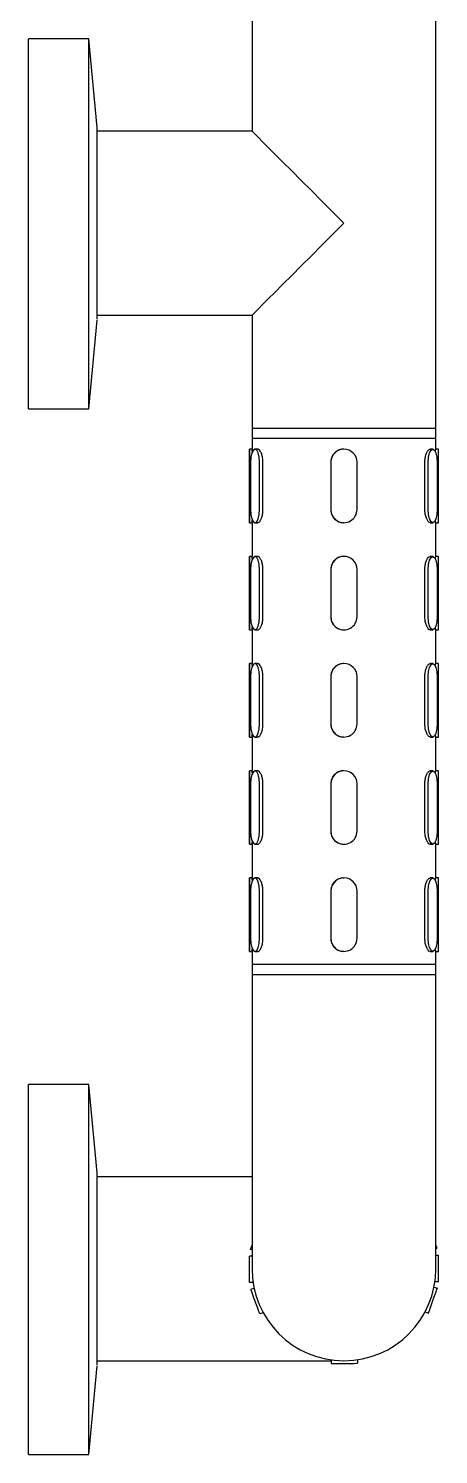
# Model space of a CAD drawing. Extents: x 0 to 3611, y 0 to 2646.
# Drawn here: x 1353.2 to 1430.8, y 1002 to 1271.7 of the extents above; entities that cross this region are included whole.
import ezdxf

# ---------------------------------------------------------------- set-up
doc = ezdxf.new("R2010")
doc.units = 0
doc.header["$LTSCALE"] = 10
doc.header["$MEASUREMENT"] = 0
doc.layers.get('0').update_dxf_attribs({"linetype": 'CONTINUOUS'})

msp = doc.modelspace()

# ---------------------------------------------------------------- linework, layer by layer
at = {"color": 7, "linetype": 'Continuous', "lineweight": 25}
for p, q in [((1395.51, 1273.62), (1395.51, 1252.26)), ((1430.29, 1196.11), (1430.29, 1273.62)), ((1364.58, 1269.75), (1353.19, 1269.75)), ((1353.19, 1199.75), (1353.19, 1269.75)), ((1366.19, 1253), (1364.58, 1269.75)), ((1364.58, 1199.75), (1364.58, 1269.75)), ((1366.19, 1216.73), (1366.19, 1253)), ((1395.51, 1252.26), (1366.19, 1252.26)), ((1364.58, 1199.75), (1366.19, 1216.5)), ((1366.19, 1217.48), (1395.51, 1217.48)), ((1395.51, 1217.48), (1395.51, 1196.11)), ((1353.19, 1199.75), (1364.58, 1199.75)), ((1395.51, 1196.11), (1395.51, 1194.12)), ((1395.51, 1196.11), (1412.9, 1196.11)), ((1395.51, 1196.11), (1430.29, 1196.11)), ((1412.9, 1196.11), (1430.29, 1196.11)), ((1430.29, 1194.12), (1430.29, 1196.11)), ((1395.51, 1192.14), (1395.01, 1192.14)), ((1395.51, 1194.12), (1395.51, 1192.11)), ((1430.29, 1194.12), (1395.51, 1194.12)), ((1396.56, 1192.14), (1396.09, 1192.14)), ((1412.9, 1192.14), (1412.9, 1192.14)), ((1429.71, 1192.14), (1429.23, 1192.14)), ((1430.78, 1192.14), (1430.28, 1192.14)), ((1430.29, 1192.11), (1430.29, 1194.12)), ((1395.01, 1180.71), (1395.01, 1189.65)), ((1395.01, 1189.65), (1395.01, 1180.71)), ((1395.24, 1189.65), (1395.24, 1180.71)), ((1396.94, 1180.71), (1396.94, 1189.65)), ((1397.57, 1180.71), (1397.57, 1189.65)), ((1410.41, 1189.65), (1410.41, 1180.71)), ((1410.41, 1189.65), (1410.41, 1180.71)), ((1415.38, 1180.71), (1415.38, 1189.65)), ((1428.22, 1180.71), (1428.22, 1189.65)), ((1428.86, 1180.71), (1428.86, 1189.65)), ((1430.56, 1189.65), (1430.56, 1180.71)), ((1430.78, 1180.71), (1430.78, 1189.65)), ((1395.01, 1178.22), (1395.51, 1178.22)), ((1395.51, 1178.26), (1395.51, 1171.83)), ((1396.09, 1178.22), (1396.56, 1178.22)), ((1412.9, 1178.22), (1412.9, 1178.22)), ((1429.23, 1178.22), (1429.71, 1178.22)), ((1430.28, 1178.22), (1430.78, 1178.22)), ((1430.29, 1171.83), (1430.29, 1178.25)), ((1395.51, 1171.86), (1395.01, 1171.86)), ((1396.56, 1171.86), (1396.09, 1171.86)), ((1412.9, 1171.86), (1412.9, 1171.86)), ((1429.71, 1171.86), (1429.23, 1171.86)), ((1430.78, 1171.86), (1430.28, 1171.86)), ((1395.01, 1160.44), (1395.01, 1169.38)), ((1395.01, 1169.38), (1395.01, 1160.44)), ((1395.24, 1169.38), (1395.24, 1160.44)), ((1396.94, 1160.44), (1396.94, 1169.38)), ((1397.57, 1160.44), (1397.57, 1169.38)), ((1410.41, 1169.38), (1410.41, 1160.44)), ((1410.41, 1169.38), (1410.41, 1160.44)), ((1415.38, 1160.44), (1415.38, 1169.38)), ((1428.22, 1160.44), (1428.22, 1169.38)), ((1428.86, 1160.44), (1428.86, 1169.38)), ((1430.56, 1169.38), (1430.56, 1160.44)), ((1430.78, 1160.44), (1430.78, 1169.38)), ((1395.01, 1157.95), (1395.51, 1157.95)), ((1395.51, 1157.98), (1395.51, 1151.56)), ((1396.09, 1157.95), (1396.56, 1157.95)), ((1412.9, 1157.95), (1412.9, 1157.95)), ((1429.23, 1157.95), (1429.71, 1157.95)), ((1430.28, 1157.95), (1430.78, 1157.95)), ((1430.29, 1151.56), (1430.29, 1157.98)), ((1395.51, 1151.59), (1395.01, 1151.59)), ((1396.56, 1151.59), (1396.09, 1151.59)), ((1412.9, 1151.59), (1412.9, 1151.59)), ((1429.71, 1151.59), (1429.23, 1151.59)), ((1430.78, 1151.59), (1430.28, 1151.59)), ((1395.01, 1140.16), (1395.01, 1149.11)), ((1395.01, 1149.11), (1395.01, 1140.16)), ((1395.24, 1149.11), (1395.24, 1140.16)), ((1396.94, 1140.16), (1396.94, 1149.11)), ((1397.57, 1140.16), (1397.57, 1149.11)), ((1410.41, 1149.11), (1410.41, 1140.16)), ((1410.41, 1149.11), (1410.41, 1140.16)), ((1415.38, 1140.16), (1415.38, 1149.11)), ((1428.22, 1140.16), (1428.22, 1149.11)), ((1428.86, 1140.16), (1428.86, 1149.11)), ((1430.56, 1149.11), (1430.56, 1140.16)), ((1430.78, 1140.16), (1430.78, 1149.11)), ((1395.01, 1137.68), (1395.51, 1137.68)), ((1395.51, 1137.71), (1395.51, 1131.29)), ((1396.09, 1137.68), (1396.56, 1137.68)), ((1412.9, 1137.68), (1412.9, 1137.68)), ((1429.23, 1137.68), (1429.71, 1137.68)), ((1430.28, 1137.68), (1430.78, 1137.68)), ((1430.29, 1131.29), (1430.29, 1137.71)), ((1395.51, 1131.32), (1395.01, 1131.32)), ((1396.56, 1131.32), (1396.09, 1131.32)), ((1412.9, 1131.32), (1412.9, 1131.32)), ((1429.71, 1131.32), (1429.23, 1131.32)), ((1430.78, 1131.32), (1430.28, 1131.32)), ((1395.01, 1119.89), (1395.01, 1128.83)), ((1395.01, 1128.83), (1395.01, 1119.89)), ((1395.24, 1128.83), (1395.24, 1119.89)), ((1396.94, 1119.89), (1396.94, 1128.83)), ((1397.57, 1119.89), (1397.57, 1128.83)), ((1410.41, 1128.83), (1410.41, 1119.89)), ((1410.41, 1128.83), (1410.41, 1119.89)), ((1415.38, 1119.89), (1415.38, 1128.83)), ((1428.22, 1119.89), (1428.22, 1128.83)), ((1428.86, 1119.89), (1428.86, 1128.83)), ((1430.56, 1128.83), (1430.56, 1119.89)), ((1430.78, 1119.89), (1430.78, 1128.83)), ((1395.01, 1117.41), (1395.51, 1117.41)), ((1395.51, 1117.44), (1395.51, 1111.02)), ((1396.09, 1117.41), (1396.56, 1117.41)), ((1412.9, 1117.41), (1412.9, 1117.41)), ((1429.23, 1117.41), (1429.71, 1117.41)), ((1430.28, 1117.41), (1430.78, 1117.41)), ((1430.29, 1111.02), (1430.29, 1117.44)), ((1395.51, 1111.05), (1395.01, 1111.05)), ((1395.01, 1099.62), (1395.01, 1108.56)), ((1395.01, 1108.56), (1395.01, 1099.62)), ((1395.24, 1108.56), (1395.24, 1099.62)), ((1396.56, 1111.05), (1396.09, 1111.05)), ((1396.94, 1099.62), (1396.94, 1108.56)), ((1397.57, 1099.62), (1397.57, 1108.56)), ((1410.41, 1108.56), (1410.41, 1099.62)), ((1410.41, 1108.56), (1410.41, 1099.62)), ((1412.9, 1111.05), (1412.9, 1111.05)), ((1415.38, 1099.62), (1415.38, 1108.56)), ((1428.22, 1099.62), (1428.22, 1108.56)), ((1428.86, 1099.62), (1428.86, 1108.56)), ((1429.71, 1111.05), (1429.23, 1111.05)), ((1430.78, 1111.05), (1430.28, 1111.05)), ((1430.56, 1108.56), (1430.56, 1099.62)), ((1430.78, 1099.62), (1430.78, 1108.56)), ((1395.01, 1097.13), (1395.51, 1097.13)), ((1395.51, 1097.17), (1395.51, 1094.75)), ((1396.09, 1097.13), (1396.56, 1097.13)), ((1412.9, 1097.13), (1412.9, 1097.13)), ((1429.23, 1097.13), (1429.71, 1097.13)), ((1430.28, 1097.13), (1430.78, 1097.13)), ((1430.29, 1094.75), (1430.29, 1097.16)), ((1395.51, 1094.75), (1395.51, 1092.76)), ((1395.51, 1094.75), (1430.29, 1094.75)), ((1395.51, 1094.75), (1430.29, 1094.75)), ((1395.51, 1092.76), (1395.51, 1061.96)), ((1395.51, 1092.76), (1430.29, 1092.76)), ((1430.29, 1092.76), (1430.29, 1094.75)), ((1430.29, 1061.96), (1430.29, 1092.76)), ((1364.58, 1072), (1353.19, 1072)), ((1353.19, 1002), (1353.19, 1072)), ((1366.19, 1055.25), (1364.58, 1072)), ((1364.58, 1002), (1364.58, 1072)), ((1395.51, 1061.96), (1395.51, 1037.11)), ((1430.29, 1037.11), (1430.29, 1061.96)), ((1366.19, 1018.98), (1366.19, 1055.25)), ((1388.05, 1054.5), (1366.19, 1054.5)), ((1395.51, 1054.5), (1388.05, 1054.5)), ((1395.51, 1039.5), (1395, 1039.49)), ((1395.51, 1040.69), (1395.22, 1040.79)), ((1430.29, 1040.9), (1430.53, 1041)), ((1430.29, 1039.7), (1430.77, 1039.7)), ((1395.7, 1034.53), (1395.02, 1034.52)), ((1395.89, 1033.46), (1395.26, 1033.23)), ((1429.94, 1033.66), (1430.58, 1033.43)), ((1430.12, 1034.73), (1430.8, 1034.73)), ((1397.62, 1028.8), (1396.99, 1028.57)), ((1428.27, 1028.98), (1428.9, 1028.75)), ((1366.19, 1019.72), (1388.05, 1019.72)), ((1388.05, 1019.72), (1410.51, 1019.72)), ((1410.51, 1019.89), (1410.51, 1019.21)), ((1415.48, 1019.91), (1415.48, 1019.24)), ((1364.58, 1002), (1366.19, 1018.75)), ((1353.19, 1002), (1364.58, 1002))]:
    msp.add_line(p, q, dxfattribs=at)
at = {"color": 7, "linetype": 'Continuous', "lineweight": 25, "flags": 128}
for points in [[(1395.51, 1252.26), (1395.63, 1252.13), (1396.01, 1251.75), (1396.64, 1251.13), (1397.5, 1250.27), (1398.58, 1249.18), (1399.88, 1247.88), (1401.36, 1246.4), (1403.02, 1244.75), (1404.81, 1242.95), (1406.73, 1241.03), (1408.73, 1239.03), (1410.8, 1236.96), (1412.9, 1234.87)], [(1412.9, 1234.87), (1410.8, 1232.77), (1408.73, 1230.71), (1406.73, 1228.7), (1404.81, 1226.79), (1403.02, 1224.99), (1401.36, 1223.34), (1399.88, 1221.85), (1398.58, 1220.56), (1397.5, 1219.47), (1396.64, 1218.61), (1396.01, 1217.98), (1395.63, 1217.6), (1395.51, 1217.48)], [(1395.01, 1189.65), (1395.01, 1190.6), (1395.01, 1191.41), (1395.01, 1191.95), (1395.01, 1192.14), (1395.01, 1191.95), (1395.01, 1191.41), (1395.01, 1190.6), (1395.01, 1189.65)], [(1396.94, 1189.65), (1396.87, 1190.6), (1396.69, 1191.41), (1396.41, 1191.95), (1396.09, 1192.14), (1395.76, 1191.95), (1395.49, 1191.41), (1395.3, 1190.6), (1395.24, 1189.65)], [(1428.86, 1189.65), (1428.92, 1190.6), (1429.1, 1191.41), (1429.38, 1191.95), (1429.71, 1192.14), (1430.03, 1191.95), (1430.31, 1191.41), (1430.49, 1190.6), (1430.56, 1189.65)], [(1430.78, 1189.65), (1430.78, 1190.6), (1430.78, 1191.41), (1430.78, 1191.95), (1430.78, 1192.14)], [(1395.01, 1180.71), (1395.01, 1179.76), (1395.01, 1178.95), (1395.01, 1178.41), (1395.01, 1178.22), (1395.01, 1178.41), (1395.01, 1178.95), (1395.01, 1179.76), (1395.01, 1180.71)], [(1395.24, 1180.71), (1395.3, 1179.76), (1395.49, 1178.95), (1395.76, 1178.41), (1396.09, 1178.22), (1396.41, 1178.41), (1396.69, 1178.95), (1396.87, 1179.76), (1396.94, 1180.71)], [(1430.56, 1180.71), (1430.49, 1179.76), (1430.31, 1178.95), (1430.03, 1178.41), (1429.71, 1178.22), (1429.38, 1178.41), (1429.1, 1178.95), (1428.92, 1179.76), (1428.86, 1180.71)], [(1430.78, 1178.22), (1430.78, 1178.41), (1430.78, 1178.95), (1430.78, 1179.76), (1430.78, 1180.71)], [(1395.01, 1169.38), (1395.01, 1170.33), (1395.01, 1171.14), (1395.01, 1171.67), (1395.01, 1171.86), (1395.01, 1171.67), (1395.01, 1171.14), (1395.01, 1170.33), (1395.01, 1169.38)], [(1396.94, 1169.38), (1396.87, 1170.33), (1396.69, 1171.14), (1396.41, 1171.67), (1396.09, 1171.86), (1395.76, 1171.67), (1395.49, 1171.14), (1395.3, 1170.33), (1395.24, 1169.38)], [(1428.86, 1169.38), (1428.92, 1170.33), (1429.1, 1171.14), (1429.38, 1171.67), (1429.71, 1171.86), (1430.03, 1171.67), (1430.31, 1171.14), (1430.49, 1170.33), (1430.56, 1169.38)], [(1430.78, 1169.38), (1430.78, 1170.33), (1430.78, 1171.14), (1430.78, 1171.67), (1430.78, 1171.86)], [(1395.01, 1160.44), (1395.01, 1159.49), (1395.01, 1158.68), (1395.01, 1158.14), (1395.01, 1157.95), (1395.01, 1158.14), (1395.01, 1158.68), (1395.01, 1159.49), (1395.01, 1160.44)], [(1395.24, 1160.44), (1395.3, 1159.49), (1395.49, 1158.68), (1395.76, 1158.14), (1396.09, 1157.95), (1396.41, 1158.14), (1396.69, 1158.68), (1396.87, 1159.49), (1396.94, 1160.44)], [(1430.56, 1160.44), (1430.49, 1159.49), (1430.31, 1158.68), (1430.03, 1158.14), (1429.71, 1157.95), (1429.38, 1158.14), (1429.1, 1158.68), (1428.92, 1159.49), (1428.86, 1160.44)], [(1430.78, 1157.95), (1430.78, 1158.14), (1430.78, 1158.68), (1430.78, 1159.49), (1430.78, 1160.44)], [(1395.01, 1149.11), (1395.01, 1150.06), (1395.01, 1150.86), (1395.01, 1151.4), (1395.01, 1151.59), (1395.01, 1151.4), (1395.01, 1150.86), (1395.01, 1150.06), (1395.01, 1149.11)], [(1396.94, 1149.11), (1396.87, 1150.06), (1396.69, 1150.86), (1396.41, 1151.4), (1396.09, 1151.59), (1395.76, 1151.4), (1395.49, 1150.86), (1395.3, 1150.06), (1395.24, 1149.11)], [(1428.86, 1149.11), (1428.92, 1150.06), (1429.1, 1150.86), (1429.38, 1151.4), (1429.71, 1151.59), (1430.03, 1151.4), (1430.31, 1150.86), (1430.49, 1150.06), (1430.56, 1149.11)], [(1430.78, 1149.11), (1430.78, 1150.06), (1430.78, 1150.86), (1430.78, 1151.4), (1430.78, 1151.59)], [(1395.01, 1140.16), (1395.01, 1139.21), (1395.01, 1138.41), (1395.01, 1137.87), (1395.01, 1137.68), (1395.01, 1137.87), (1395.01, 1138.41), (1395.01, 1139.21), (1395.01, 1140.16)], [(1395.24, 1140.16), (1395.3, 1139.21), (1395.49, 1138.41), (1395.76, 1137.87), (1396.09, 1137.68), (1396.41, 1137.87), (1396.69, 1138.41), (1396.87, 1139.21), (1396.94, 1140.16)], [(1430.56, 1140.16), (1430.49, 1139.21), (1430.31, 1138.41), (1430.03, 1137.87), (1429.71, 1137.68), (1429.38, 1137.87), (1429.1, 1138.41), (1428.92, 1139.21), (1428.86, 1140.16)], [(1430.78, 1137.68), (1430.78, 1137.87), (1430.78, 1138.41), (1430.78, 1139.21), (1430.78, 1140.16)], [(1395.01, 1128.83), (1395.01, 1129.79), (1395.01, 1130.59), (1395.01, 1131.13), (1395.01, 1131.32), (1395.01, 1131.13), (1395.01, 1130.59), (1395.01, 1129.79), (1395.01, 1128.83)], [(1396.94, 1128.83), (1396.87, 1129.79), (1396.69, 1130.59), (1396.41, 1131.13), (1396.09, 1131.32), (1395.76, 1131.13), (1395.49, 1130.59), (1395.3, 1129.79), (1395.24, 1128.83)], [(1428.86, 1128.83), (1428.92, 1129.79), (1429.1, 1130.59), (1429.38, 1131.13), (1429.71, 1131.32), (1430.03, 1131.13), (1430.31, 1130.59), (1430.49, 1129.79), (1430.56, 1128.83)], [(1430.78, 1128.83), (1430.78, 1129.79), (1430.78, 1130.59), (1430.78, 1131.13), (1430.78, 1131.32)], [(1395.01, 1119.89), (1395.01, 1118.94), (1395.01, 1118.13), (1395.01, 1117.6), (1395.01, 1117.41), (1395.01, 1117.6), (1395.01, 1118.13), (1395.01, 1118.94), (1395.01, 1119.89)], [(1395.24, 1119.89), (1395.3, 1118.94), (1395.49, 1118.13), (1395.76, 1117.6), (1396.09, 1117.41), (1396.41, 1117.6), (1396.69, 1118.13), (1396.87, 1118.94), (1396.94, 1119.89)], [(1430.56, 1119.89), (1430.49, 1118.94), (1430.31, 1118.13), (1430.03, 1117.6), (1429.71, 1117.41), (1429.38, 1117.6), (1429.1, 1118.13), (1428.92, 1118.94), (1428.86, 1119.89)], [(1430.78, 1117.41), (1430.78, 1117.6), (1430.78, 1118.13), (1430.78, 1118.94), (1430.78, 1119.89)], [(1395.01, 1108.56), (1395.01, 1109.51), (1395.01, 1110.32), (1395.01, 1110.86), (1395.01, 1111.05), (1395.01, 1110.86), (1395.01, 1110.32), (1395.01, 1109.51), (1395.01, 1108.56)], [(1396.94, 1108.56), (1396.87, 1109.51), (1396.69, 1110.32), (1396.41, 1110.86), (1396.09, 1111.05), (1395.76, 1110.86), (1395.49, 1110.32), (1395.3, 1109.51), (1395.24, 1108.56)], [(1428.86, 1108.56), (1428.92, 1109.51), (1429.1, 1110.32), (1429.38, 1110.86), (1429.71, 1111.05), (1430.03, 1110.86), (1430.31, 1110.32), (1430.49, 1109.51), (1430.56, 1108.56)], [(1430.78, 1108.56), (1430.78, 1109.51), (1430.78, 1110.32), (1430.78, 1110.86), (1430.78, 1111.05)], [(1395.01, 1099.62), (1395.01, 1098.67), (1395.01, 1097.86), (1395.01, 1097.32), (1395.01, 1097.13), (1395.01, 1097.32), (1395.01, 1097.86), (1395.01, 1098.67), (1395.01, 1099.62)], [(1395.24, 1099.62), (1395.3, 1098.67), (1395.49, 1097.86), (1395.76, 1097.32), (1396.09, 1097.13), (1396.41, 1097.32), (1396.69, 1097.86), (1396.87, 1098.67), (1396.94, 1099.62)], [(1430.56, 1099.62), (1430.49, 1098.67), (1430.31, 1097.86), (1430.03, 1097.32), (1429.71, 1097.13), (1429.38, 1097.32), (1429.1, 1097.86), (1428.92, 1098.67), (1428.86, 1099.62)], [(1430.78, 1097.13), (1430.78, 1097.32), (1430.78, 1097.86), (1430.78, 1098.67), (1430.78, 1099.62)], [(1395.22, 1040.79), (1395.28, 1040.97), (1395.46, 1041.48), (1395.51, 1041.6)], [(1430.53, 1041), (1430.47, 1041.17), (1430.29, 1041.66)], [(1395.02, 1034.52), (1395.02, 1034.71), (1395.02, 1035.25), (1395.01, 1036.06), (1395.01, 1037.01), (1395, 1037.96), (1395, 1038.77), (1395, 1039.3), (1395, 1039.49)], [(1430.8, 1034.73), (1430.8, 1034.92), (1430.79, 1035.46), (1430.79, 1036.26), (1430.78, 1037.21), (1430.78, 1038.16), (1430.77, 1038.97), (1430.77, 1039.51), (1430.77, 1039.7)], [(1396.99, 1028.57), (1396.92, 1028.74), (1396.73, 1029.25), (1396.45, 1030.01), (1396.12, 1030.9), (1395.79, 1031.79), (1395.51, 1032.54), (1395.33, 1033.05), (1395.26, 1033.23)], [(1428.9, 1028.75), (1428.97, 1028.93), (1429.15, 1029.44), (1429.42, 1030.19), (1429.74, 1031.09), (1430.06, 1031.99), (1430.33, 1032.74), (1430.51, 1033.25), (1430.58, 1033.43)], [(1410.51, 1019.21), (1410.7, 1019.21), (1411.24, 1019.21), (1412.05, 1019.22), (1413, 1019.22), (1413.95, 1019.23), (1414.76, 1019.23), (1415.29, 1019.24), (1415.48, 1019.24)]]:
    msp.add_lwpolyline(points, dxfattribs=at)
at = {"color": 7, "linetype": 'Continuous', "lineweight": 25}
for centre, radius, start, end in [((1412.9, 1189.65), 2.48, 0.0323, 179.9677), ((1412.9, 1180.71), 2.48, 179.9677, 0.0323), ((1412.9, 1169.38), 2.48, 0.0323, 179.9677), ((1412.9, 1160.44), 2.48, 179.9677, 0.0323), ((1412.9, 1149.11), 2.48, 0.0323, 179.9677), ((1412.9, 1140.16), 2.48, 179.9677, 0.0323), ((1412.9, 1128.83), 2.48, 0.0323, 179.9677), ((1412.9, 1119.89), 2.48, 179.9677, 0.0323), ((1412.9, 1108.56), 2.48, 0.0323, 179.9677), ((1412.9, 1099.62), 2.48, 179.9677, 0.0323), ((1412.9, 1037.11), 17.39, 180, 270), ((1412.9, 1037.11), 17.39, 270, 0)]:
    msp.add_arc(centre, radius, start, end, dxfattribs=at)
for points, knots in [([(1395.58, 1191.57), (1395.57, 1191.63), (1395.54, 1191.89), (1395.51, 1192.1), (1395.51, 1192.1), (1395.51, 1192.11)], [0, 0, 0, 0, 0.16138, 0.664949, 1, 1, 1, 1]), ([(1397.57, 1189.65), (1397.56, 1189.93), (1397.53, 1190.48), (1397.34, 1191.23), (1397.06, 1191.79), (1396.78, 1192.11), (1396.62, 1192.11), (1396.56, 1192.11)], [0, 0, 0, 0, 0.213248, 0.426444, 0.641012, 0.856495, 1, 1, 1, 1]), ([(1412.9, 1192.11), (1412.8, 1192.11), (1412.44, 1192.15), (1411.81, 1191.92), (1411.12, 1191.45), (1410.62, 1190.76), (1410.43, 1190.12), (1410.42, 1189.75), (1410.41, 1189.65)], [0, 0, 0, 0, 0.070496, 0.28295, 0.496154, 0.711255, 0.926477, 1, 1, 1, 1]), ([(1428.22, 1189.65), (1428.23, 1189.93), (1428.26, 1190.48), (1428.46, 1191.23), (1428.73, 1191.79), (1429.01, 1192.11), (1429.17, 1192.11), (1429.24, 1192.11)], [0, 0, 0, 0, 0.213248, 0.426444, 0.641011, 0.856494, 1, 1, 1, 1]), ([(1430.22, 1191.57), (1430.22, 1191.63), (1430.25, 1191.89), (1430.28, 1192.1), (1430.28, 1192.1), (1430.28, 1192.11)], [0, 0, 0, 0, 0.161023, 0.665695, 1, 1, 1, 1]), ([(1395.51, 1178.26), (1395.51, 1178.25), (1395.5, 1178.21), (1395.53, 1178.39), (1395.56, 1178.67), (1395.57, 1178.78)], [0, 0, 0, 0, 0.168268, 0.669943, 1, 1, 1, 1]), ([(1396.56, 1178.25), (1396.59, 1178.25), (1396.71, 1178.21), (1396.96, 1178.44), (1397.25, 1178.91), (1397.47, 1179.6), (1397.56, 1180.24), (1397.57, 1180.61), (1397.57, 1180.71)], [0, 0, 0, 0, 0.070497, 0.28295, 0.496154, 0.711255, 0.926475, 1, 1, 1, 1]), ([(1410.41, 1180.71), (1410.44, 1180.43), (1410.49, 1179.88), (1410.92, 1179.13), (1411.54, 1178.57), (1412.24, 1178.25), (1412.71, 1178.25), (1412.9, 1178.25)], [0, 0, 0, 0, 0.213248, 0.426444, 0.641012, 0.856495, 1, 1, 1, 1]), ([(1429.23, 1178.25), (1429.2, 1178.25), (1429.08, 1178.21), (1428.84, 1178.44), (1428.55, 1178.91), (1428.32, 1179.6), (1428.23, 1180.24), (1428.22, 1180.61), (1428.22, 1180.71)], [0, 0, 0, 0, 0.070496, 0.28295, 0.496154, 0.711255, 0.926475, 1, 1, 1, 1]), ([(1430.28, 1178.25), (1430.28, 1178.25), (1430.29, 1178.21), (1430.26, 1178.39), (1430.23, 1178.67), (1430.22, 1178.78)], [0, 0, 0, 0, 0.16715, 0.669943, 1, 1, 1, 1]), ([(1395.58, 1171.3), (1395.57, 1171.36), (1395.54, 1171.62), (1395.51, 1171.83), (1395.51, 1171.83), (1395.51, 1171.83)], [0, 0, 0, 0, 0.161383, 0.66495, 1, 1, 1, 1]), ([(1397.57, 1169.38), (1397.56, 1169.66), (1397.53, 1170.21), (1397.34, 1170.95), (1397.06, 1171.51), (1396.78, 1171.83), (1396.62, 1171.83), (1396.56, 1171.83)], [0, 0, 0, 0, 0.213248, 0.426444, 0.641012, 0.856495, 1, 1, 1, 1]), ([(1412.9, 1171.83), (1412.8, 1171.84), (1412.44, 1171.88), (1411.81, 1171.65), (1411.12, 1171.18), (1410.62, 1170.49), (1410.43, 1169.85), (1410.42, 1169.47), (1410.41, 1169.38)], [0, 0, 0, 0, 0.070496, 0.28295, 0.496154, 0.711255, 0.926477, 1, 1, 1, 1]), ([(1428.22, 1169.38), (1428.23, 1169.66), (1428.26, 1170.21), (1428.46, 1170.95), (1428.73, 1171.51), (1429.01, 1171.83), (1429.17, 1171.83), (1429.24, 1171.83)], [0, 0, 0, 0, 0.213248, 0.426444, 0.641012, 0.856494, 1, 1, 1, 1]), ([(1430.22, 1171.3), (1430.22, 1171.36), (1430.25, 1171.62), (1430.28, 1171.83), (1430.28, 1171.83), (1430.28, 1171.83)], [0, 0, 0, 0, 0.161026, 0.665695, 1, 1, 1, 1]), ([(1396.56, 1157.98), (1396.59, 1157.97), (1396.71, 1157.94), (1396.96, 1158.16), (1397.25, 1158.63), (1397.47, 1159.33), (1397.56, 1159.97), (1397.57, 1160.34), (1397.57, 1160.44)], [0, 0, 0, 0, 0.070497, 0.282951, 0.496154, 0.711255, 0.926477, 1, 1, 1, 1]), ([(1410.41, 1160.44), (1410.44, 1160.16), (1410.49, 1159.6), (1410.92, 1158.86), (1411.54, 1158.3), (1412.24, 1157.98), (1412.71, 1157.98), (1412.9, 1157.98)], [0, 0, 0, 0, 0.213248, 0.426444, 0.641011, 0.856495, 1, 1, 1, 1]), ([(1429.23, 1157.98), (1429.2, 1157.97), (1429.08, 1157.94), (1428.84, 1158.16), (1428.55, 1158.63), (1428.32, 1159.33), (1428.23, 1159.97), (1428.22, 1160.34), (1428.22, 1160.44)], [0, 0, 0, 0, 0.070496, 0.28295, 0.496154, 0.711255, 0.926477, 1, 1, 1, 1]), ([(1395.51, 1157.98), (1395.51, 1157.97), (1395.5, 1157.94), (1395.53, 1158.11), (1395.56, 1158.39), (1395.57, 1158.51)], [0, 0, 0, 0, 0.168269, 0.669945, 1, 1, 1, 1]), ([(1430.28, 1157.98), (1430.28, 1157.97), (1430.29, 1157.94), (1430.26, 1158.11), (1430.23, 1158.39), (1430.22, 1158.5)], [0, 0, 0, 0, 0.16715, 0.669945, 1, 1, 1, 1]), ([(1395.58, 1151.03), (1395.57, 1151.09), (1395.54, 1151.34), (1395.51, 1151.56), (1395.51, 1151.56), (1395.51, 1151.56)], [0, 0, 0, 0, 0.161383, 0.66495, 1, 1, 1, 1]), ([(1397.57, 1149.11), (1397.56, 1149.38), (1397.53, 1149.94), (1397.34, 1150.68), (1397.06, 1151.24), (1396.78, 1151.56), (1396.62, 1151.56), (1396.56, 1151.56)], [0, 0, 0, 0, 0.21325, 0.426444, 0.641013, 0.856495, 1, 1, 1, 1]), ([(1412.9, 1151.56), (1412.8, 1151.57), (1412.44, 1151.6), (1411.81, 1151.38), (1411.12, 1150.91), (1410.62, 1150.22), (1410.43, 1149.58), (1410.42, 1149.2), (1410.41, 1149.11)], [0, 0, 0, 0, 0.070496, 0.282949, 0.496153, 0.711254, 0.926475, 1, 1, 1, 1]), ([(1428.22, 1149.11), (1428.23, 1149.38), (1428.26, 1149.94), (1428.46, 1150.68), (1428.73, 1151.24), (1429.01, 1151.56), (1429.17, 1151.56), (1429.24, 1151.56)], [0, 0, 0, 0, 0.21325, 0.426444, 0.641012, 0.856494, 1, 1, 1, 1]), ([(1430.22, 1151.03), (1430.22, 1151.09), (1430.25, 1151.35), (1430.28, 1151.56), (1430.28, 1151.56), (1430.28, 1151.56)], [0, 0, 0, 0, 0.161026, 0.665695, 1, 1, 1, 1]), ([(1395.51, 1137.71), (1395.51, 1137.7), (1395.5, 1137.67), (1395.53, 1137.84), (1395.56, 1138.12), (1395.57, 1138.23)], [0, 0, 0, 0, 0.168269, 0.669945, 1, 1, 1, 1]), ([(1396.56, 1137.71), (1396.59, 1137.7), (1396.71, 1137.67), (1396.96, 1137.89), (1397.25, 1138.36), (1397.47, 1139.05), (1397.56, 1139.69), (1397.57, 1140.07), (1397.57, 1140.16)], [0, 0, 0, 0, 0.070497, 0.28295, 0.496153, 0.711254, 0.926475, 1, 1, 1, 1]), ([(1410.41, 1140.16), (1410.44, 1139.89), (1410.49, 1139.33), (1410.92, 1138.59), (1411.54, 1138.03), (1412.24, 1137.71), (1412.71, 1137.71), (1412.9, 1137.71)], [0, 0, 0, 0, 0.21325, 0.426444, 0.641012, 0.856495, 1, 1, 1, 1]), ([(1429.23, 1137.71), (1429.2, 1137.7), (1429.08, 1137.67), (1428.84, 1137.89), (1428.55, 1138.36), (1428.32, 1139.05), (1428.23, 1139.69), (1428.22, 1140.07), (1428.22, 1140.16)], [0, 0, 0, 0, 0.070496, 0.28295, 0.496153, 0.711254, 0.926475, 1, 1, 1, 1]), ([(1430.28, 1137.71), (1430.28, 1137.7), (1430.29, 1137.67), (1430.26, 1137.84), (1430.23, 1138.12), (1430.22, 1138.23)], [0, 0, 0, 0, 0.16715, 0.669944, 1, 1, 1, 1]), ([(1395.58, 1130.75), (1395.57, 1130.82), (1395.54, 1131.07), (1395.51, 1131.28), (1395.51, 1131.29), (1395.51, 1131.29)], [0, 0, 0, 0, 0.161383, 0.66495, 1, 1, 1, 1]), ([(1397.57, 1128.83), (1397.56, 1129.11), (1397.53, 1129.67), (1397.34, 1130.41), (1397.06, 1130.97), (1396.78, 1131.29), (1396.62, 1131.29), (1396.56, 1131.29)], [0, 0, 0, 0, 0.213249, 0.426444, 0.641012, 0.856495, 1, 1, 1, 1]), ([(1412.9, 1131.29), (1412.8, 1131.3), (1412.44, 1131.33), (1411.81, 1131.11), (1411.12, 1130.64), (1410.62, 1129.94), (1410.43, 1129.3), (1410.42, 1128.93), (1410.41, 1128.83)], [0, 0, 0, 0, 0.070496, 0.28295, 0.496154, 0.711254, 0.926476, 1, 1, 1, 1]), ([(1428.22, 1128.83), (1428.23, 1129.11), (1428.26, 1129.67), (1428.46, 1130.41), (1428.73, 1130.97), (1429.01, 1131.29), (1429.17, 1131.29), (1429.24, 1131.29)], [0, 0, 0, 0, 0.213249, 0.426444, 0.641012, 0.856494, 1, 1, 1, 1]), ([(1430.22, 1130.76), (1430.22, 1130.82), (1430.25, 1131.07), (1430.28, 1131.28), (1430.28, 1131.29), (1430.28, 1131.29)], [0, 0, 0, 0, 0.161026, 0.665695, 1, 1, 1, 1]), ([(1396.56, 1117.44), (1396.59, 1117.43), (1396.71, 1117.39), (1396.96, 1117.62), (1397.25, 1118.09), (1397.47, 1118.78), (1397.56, 1119.42), (1397.57, 1119.8), (1397.57, 1119.89)], [0, 0, 0, 0, 0.070497, 0.282951, 0.496154, 0.711255, 0.926476, 1, 1, 1, 1]), ([(1410.41, 1119.89), (1410.44, 1119.61), (1410.49, 1119.06), (1410.92, 1118.32), (1411.54, 1117.76), (1412.24, 1117.44), (1412.71, 1117.44), (1412.9, 1117.44)], [0, 0, 0, 0, 0.213248, 0.426444, 0.641011, 0.856495, 1, 1, 1, 1]), ([(1429.23, 1117.44), (1429.2, 1117.43), (1429.08, 1117.39), (1428.84, 1117.62), (1428.55, 1118.09), (1428.32, 1118.78), (1428.23, 1119.42), (1428.22, 1119.8), (1428.22, 1119.89)], [0, 0, 0, 0, 0.070496, 0.28295, 0.496154, 0.711255, 0.926476, 1, 1, 1, 1]), ([(1395.51, 1117.44), (1395.51, 1117.43), (1395.5, 1117.4), (1395.53, 1117.57), (1395.56, 1117.85), (1395.57, 1117.96)], [0, 0, 0, 0, 0.168269, 0.669945, 1, 1, 1, 1]), ([(1430.28, 1117.44), (1430.28, 1117.43), (1430.29, 1117.4), (1430.26, 1117.57), (1430.23, 1117.85), (1430.22, 1117.96)], [0, 0, 0, 0, 0.16715, 0.669944, 1, 1, 1, 1]), ([(1395.58, 1110.48), (1395.57, 1110.54), (1395.54, 1110.8), (1395.51, 1111.01), (1395.51, 1111.01), (1395.51, 1111.02)], [0, 0, 0, 0, 0.161383, 0.66495, 1, 1, 1, 1]), ([(1397.57, 1108.56), (1397.56, 1108.84), (1397.53, 1109.39), (1397.34, 1110.14), (1397.06, 1110.7), (1396.78, 1111.02), (1396.62, 1111.02), (1396.56, 1111.02)], [0, 0, 0, 0, 0.213248, 0.426444, 0.641012, 0.856495, 1, 1, 1, 1]), ([(1412.9, 1111.02), (1412.8, 1111.02), (1412.44, 1111.06), (1411.81, 1110.83), (1411.12, 1110.36), (1410.62, 1109.67), (1410.43, 1109.03), (1410.42, 1108.66), (1410.41, 1108.56)], [0, 0, 0, 0, 0.070496, 0.28295, 0.496154, 0.711255, 0.926476, 1, 1, 1, 1]), ([(1428.22, 1108.56), (1428.23, 1108.84), (1428.26, 1109.39), (1428.46, 1110.14), (1428.73, 1110.7), (1429.01, 1111.02), (1429.17, 1111.02), (1429.24, 1111.02)], [0, 0, 0, 0, 0.213248, 0.426444, 0.641012, 0.856494, 1, 1, 1, 1]), ([(1430.22, 1110.48), (1430.22, 1110.54), (1430.25, 1110.8), (1430.28, 1111.01), (1430.28, 1111.01), (1430.28, 1111.02)], [0, 0, 0, 0, 0.161026, 0.665695, 1, 1, 1, 1]), ([(1395.51, 1097.17), (1395.51, 1097.16), (1395.5, 1097.12), (1395.53, 1097.3), (1395.56, 1097.58), (1395.57, 1097.69)], [0, 0, 0, 0, 0.168269, 0.669945, 1, 1, 1, 1]), ([(1396.56, 1097.16), (1396.59, 1097.16), (1396.71, 1097.12), (1396.96, 1097.35), (1397.25, 1097.82), (1397.47, 1098.51), (1397.56, 1099.15), (1397.57, 1099.52), (1397.57, 1099.62)], [0, 0, 0, 0, 0.070497, 0.28295, 0.496154, 0.711255, 0.926476, 1, 1, 1, 1]), ([(1410.41, 1099.62), (1410.44, 1099.34), (1410.49, 1098.79), (1410.92, 1098.04), (1411.54, 1097.48), (1412.24, 1097.16), (1412.71, 1097.16), (1412.9, 1097.16)], [0, 0, 0, 0, 0.213248, 0.426444, 0.641012, 0.856495, 1, 1, 1, 1]), ([(1429.23, 1097.16), (1429.2, 1097.16), (1429.08, 1097.12), (1428.84, 1097.35), (1428.55, 1097.82), (1428.32, 1098.51), (1428.23, 1099.15), (1428.22, 1099.52), (1428.22, 1099.62)], [0, 0, 0, 0, 0.070496, 0.28295, 0.496154, 0.711255, 0.926476, 1, 1, 1, 1]), ([(1430.28, 1097.16), (1430.28, 1097.16), (1430.29, 1097.12), (1430.26, 1097.3), (1430.23, 1097.58), (1430.22, 1097.69)], [0, 0, 0, 0, 0.16715, 0.669944, 1, 1, 1, 1])]:
    msp.add_open_spline(points, degree=3, knots=knots, dxfattribs=at)

doc.saveas('drawing.dxf')
